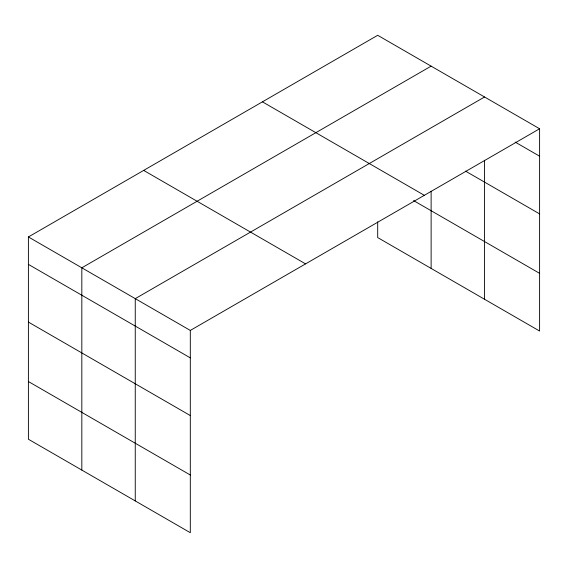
<?xml version="1.0" encoding="UTF-8"?>
<svg xmlns="http://www.w3.org/2000/svg" width="568" height="568" viewBox="0 0 568 568"><rect width="100%" height="100%" fill="white"/><g stroke="black" fill="none" stroke-linecap="round" stroke-linejoin="round"><path stroke-width="0.85" d="M539.6 128.766L377.692 35.294L28.4 236.955L28.4 439.234L190.308 532.706L190.308 330.427L539.6 128.766L539.6 331.045L377.692 237.573L377.692 221.832M431.126 66.136L81.828 267.805L81.828 470.077M484.554 96.986L135.255 298.647L135.255 500.926M515.133 142.071L539.6 156.193M465.469 171.096L539.6 213.895M262.43 101.842L424.331 195.314M413.568 200.582L539.6 273.343M143.668 170.407L305.57 263.879M28.4 236.955L190.308 330.427M28.4 264.383L190.308 357.861M28.4 322.084L190.308 415.556M28.4 381.533L190.308 475.011M484.554 160.261L484.554 299.265M431.126 191.196L431.126 268.416"/></g></svg>
